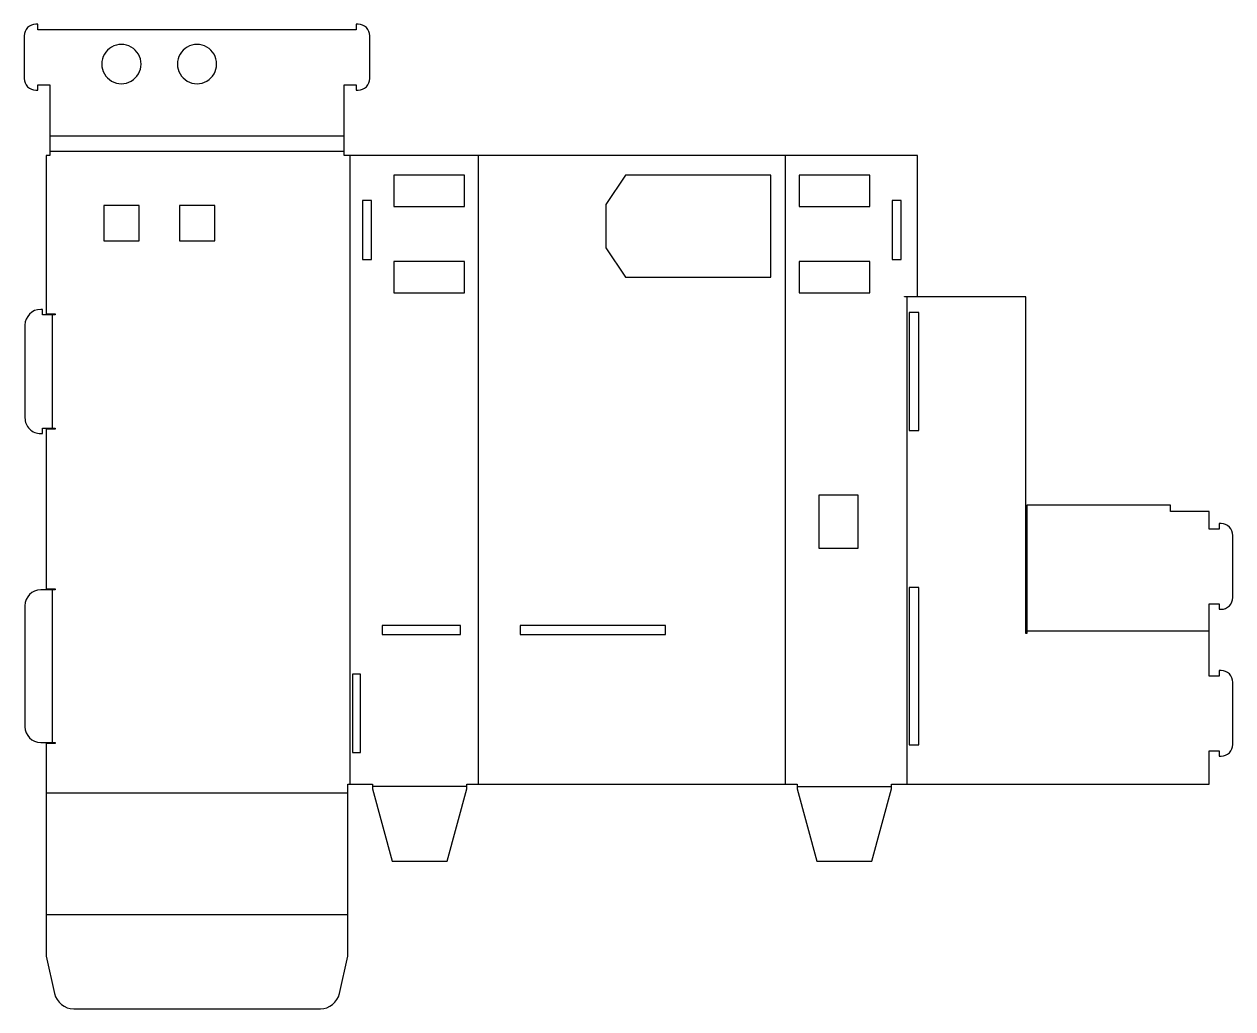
# Model space of a CAD drawing. Extents: x 10 to 318, y 10 to 261.
import ezdxf

# ---------------------------------------------------------------- set-up
doc = ezdxf.new("R2010")
doc.units = 0
doc.layers.get('0').update_dxf_attribs({"linetype": 'CONTINUOUS'})

msp = doc.modelspace()

# ---------------------------------------------------------------- linework, layer by layer
at = {"color": 7}
for points in [[(13.632291, 259.307528), (13.632291, 260.707518), (13.132292, 260.707518)], [(94.632291, 259.307528), (13.632291, 259.307528)], [(95.132292, 260.707518), (94.632291, 260.707518), (94.632291, 259.307528)], [(10.132293, 257.707514), (10.132293, 246.907513)], [(98.132291, 246.907513), (98.132291, 257.707514)], [(13.132292, 243.907508), (13.632291, 243.907508), (13.632291, 245.307525)], [(13.632291, 245.307525), (16.63229, 245.307525), (16.63229, 227.319906), (15.732292, 227.319906), (15.732292, 187.019896)], [(314.307511, 132.213707), (311.807513, 132.213707), (311.807513, 136.713714), (301.907511, 136.713714), (301.907511, 138.313702), (265.407513, 138.313702), (265.407513, 105.619907), (265.107513, 105.619907), (265.107513, 191.319904), (234.213707, 191.319904), (234.213707, 191.419917), (237.513707, 191.419917), (237.513707, 227.319906), (91.632291, 227.319906), (91.632291, 245.307525), (94.632291, 245.307525)], [(94.632291, 245.307525), (94.632291, 243.907508), (95.132292, 243.907508)], [(16.63229, 232.310609), (91.632291, 232.310609)], [(91.632291, 228.316803), (16.63229, 228.316803)], [(93.129195, 67.319909), (93.129195, 227.319906)], [(125.822998, 67.319909), (125.822998, 227.319906)], [(203.816805, 227.319906), (203.816805, 67.319909)], [(234.81061, 191.319904), (234.81061, 67.319909)], [(14.838487, 186.719911), (14.838487, 188.119901), (14.338485, 188.119901)], [(18.032291, 186.719911), (14.838487, 186.719911)], [(15.732292, 187.019896), (18.032291, 187.019896), (18.032291, 186.719911)], [(17.335389, 157.919909), (17.335389, 186.719911)], [(10.338485, 184.119904), (10.338485, 160.519917)], [(14.338485, 156.519893), (14.838487, 156.519893), (14.838487, 157.919909), (18.032291, 157.919909)], [(18.032291, 157.919909), (18.032291, 157.619898), (15.732292, 157.619898)], [(15.732292, 157.619898), (15.732292, 117.019903)], [(314.807513, 133.613697), (314.307511, 133.613697), (314.307511, 132.213707)], [(317.807512, 114.813702), (317.807512, 130.613719)], [(15.732292, 117.019903), (18.032291, 117.019903), (18.032291, 116.719892)], [(18.032291, 116.719892), (14.338485, 116.719892)], [(17.335389, 77.919911), (17.335389, 116.719892)], [(10.338485, 112.719895), (10.338485, 81.919908)], [(311.807513, 94.819907), (311.807513, 113.213713), (314.307511, 113.213713)], [(314.307511, 113.213713), (314.307511, 111.813697), (314.807513, 111.813697)], [(265.407513, 106.31682), (311.807513, 106.31682)], [(314.807513, 96.219896), (314.307511, 96.219896), (314.307511, 94.819907)], [(314.307511, 94.819907), (311.807513, 94.819907)], [(317.807512, 77.419901), (317.807512, 93.219892)], [(14.338485, 77.919911), (18.032291, 77.919911)], [(18.032291, 77.919911), (18.032291, 77.6199), (15.732292, 77.6199)], [(15.732292, 77.6199), (15.732292, 23.532293), (17.857446, 14.039943)], [(90.407135, 14.039943), (92.532293, 23.532293), (92.532293, 67.319909), (98.826098, 67.319909), (98.826098, 66.126109), (103.826096, 47.726111), (117.826097, 47.726111), (122.826097, 66.126109), (122.826097, 67.319909), (206.913708, 67.319909), (206.913708, 66.126109), (211.913708, 47.726111), (225.913707, 47.726111), (230.913707, 66.126109), (230.913707, 67.319909), (311.807513, 67.319909), (311.807513, 75.819913), (314.307511, 75.819913)], [(314.307511, 75.819913), (314.307511, 74.419897), (314.807513, 74.419897)], [(15.732292, 65.122994), (92.532293, 65.122994)], [(122.826097, 66.723009), (98.826098, 66.723009)], [(206.913708, 66.723009), (230.913707, 66.723009)], [(15.732292, 34.129197), (92.532293, 34.129197)], [(22.736662, 10.132285), (85.52792, 10.132285)]]:
    msp.add_lwpolyline(points, dxfattribs=at)
for points in [[(29.88229, 250.557519)], [(49.132292, 250.557519)], [(104.226095, 222.319916), (104.226095, 214.319895), (122.226096, 214.319895), (122.226096, 222.319916)], [(158.219902, 214.819905), (158.219902, 203.819906), (163.219903, 196.319894), (200.219903, 196.319894), (200.219903, 222.319916), (163.219903, 222.319916)], [(225.413708, 214.319895), (225.413708, 222.319916), (207.413707, 222.319916), (207.413707, 214.319895)], [(98.526097, 215.819897), (96.226096, 215.819897), (96.226096, 200.819901), (98.526097, 200.819901)], [(233.413707, 215.819897), (231.113708, 215.819897), (231.113708, 200.819901), (233.413707, 200.819901)], [(30.382292, 214.5699), (30.382292, 205.569913), (39.382293, 205.569913), (39.382293, 214.5699)], [(49.632291, 214.5699), (49.632291, 205.569913), (58.632291, 205.569913), (58.632291, 214.5699)], [(104.226095, 200.319918), (104.226095, 192.319897), (122.226096, 192.319897), (122.226096, 200.319918)], [(225.413708, 192.319897), (225.413708, 200.319918), (207.413707, 200.319918), (207.413707, 192.319897)], [(235.407512, 187.319907), (235.407512, 157.319914), (237.907512, 157.319914), (237.907512, 187.319907)], [(222.413708, 140.819915), (212.413707, 140.819915), (212.413707, 127.319894), (222.413708, 127.319894)], [(235.407512, 117.319914), (235.407512, 77.319915), (237.907512, 77.319915), (237.907512, 117.319914)], [(101.226096, 105.419909), (121.226096, 105.419909), (121.226096, 107.719905), (101.226096, 107.719905)], [(136.419902, 107.719905), (136.419902, 105.419909), (173.419902, 105.419909), (173.419902, 107.719905)], [(95.726097, 95.319916), (93.726098, 95.319916), (93.726098, 75.319903), (95.726097, 75.319903)]]:
    msp.add_lwpolyline(points, close=True, dxfattribs=at)
for points in [[(11.010971, 259.828837), (10.448362, 259.266227), (10.132292, 258.503164), (10.132293, 257.707514)], [(13.132292, 260.707518), (12.336642, 260.707518), (11.57358, 260.391447), (11.010971, 259.828837)], [(97.253614, 259.828837), (96.691005, 260.391447), (95.927942, 260.707518), (95.132292, 260.707518)], [(98.132291, 257.707514), (98.132293, 258.503164), (97.816223, 259.266227), (97.253614, 259.828837)], [(37.382291, 254.887647), (35.835286, 255.780811), (33.929296, 255.780811), (32.382291, 254.887647)], [(56.632292, 254.887647), (55.085287, 255.780811), (53.179297, 255.780811), (51.632292, 254.887647)], [(32.382291, 254.887647), (30.835285, 253.994483), (29.88229, 252.343848), (29.88229, 250.557519)], [(39.882292, 250.557519), (39.882292, 252.343848), (38.929297, 253.994483), (37.382291, 254.887647)], [(51.632292, 254.887647), (50.085286, 253.994483), (49.132292, 252.343848), (49.132292, 250.557519)], [(59.132293, 250.557519), (59.132293, 252.343848), (58.179298, 253.994483), (56.632292, 254.887647)], [(29.88229, 250.557519), (29.88229, 248.771191), (30.835285, 247.120556), (32.382291, 246.227392)], [(37.382291, 246.227392), (38.929297, 247.120556), (39.882292, 248.771191), (39.882292, 250.557519)], [(49.132292, 250.557519), (49.132292, 248.771191), (50.085286, 247.120556), (51.632292, 246.227392)], [(56.632292, 246.227392), (58.179298, 247.120556), (59.132293, 248.771191), (59.132293, 250.557519)], [(10.132293, 246.907513), (10.132292, 246.111863), (10.448362, 245.3488), (11.010971, 244.78619)], [(32.382291, 246.227392), (33.929296, 245.334228), (35.835286, 245.334228), (37.382291, 246.227392)], [(51.632292, 246.227392), (53.179297, 245.334228), (55.085287, 245.334228), (56.632292, 246.227392)], [(97.253614, 244.78619), (97.816223, 245.3488), (98.132293, 246.111863), (98.132291, 246.907513)], [(11.010971, 244.78619), (11.57358, 244.22358), (12.336642, 243.907509), (13.132292, 243.907508)], [(95.132292, 243.907508), (95.927942, 243.907509), (96.691005, 244.22358), (97.253614, 244.78619)], [(14.338485, 188.119901), (12.129347, 188.119901), (10.338487, 186.329042), (10.338485, 184.119904)], [(10.338485, 160.519917), (10.338479, 159.459047), (10.759904, 158.441625), (11.51005, 157.691475)], [(11.51005, 157.691475), (12.260196, 156.941324), (13.277615, 156.519893), (14.338485, 156.519893)], [(317.807512, 130.613719), (317.8075, 132.270564), (316.464358, 133.613697), (314.807513, 133.613697)], [(14.338485, 116.719892), (12.129347, 116.719892), (10.338487, 114.929033), (10.338485, 112.719895)], [(316.928834, 112.692379), (317.491443, 113.254989), (317.807513, 114.018052), (317.807512, 114.813702)], [(314.807513, 111.813697), (315.603163, 111.813697), (316.366225, 112.129769), (316.928834, 112.692379)], [(316.928834, 95.341215), (316.366225, 95.903825), (315.603163, 96.219896), (314.807513, 96.219896)], [(317.807512, 93.219892), (317.807513, 94.015542), (317.491443, 94.778605), (316.928834, 95.341215)], [(10.338485, 81.919908), (10.338487, 79.71077), (12.129347, 77.919911), (14.338485, 77.919911)], [(316.928834, 75.298578), (317.491443, 75.861188), (317.807513, 76.624251), (317.807512, 77.419901)], [(314.807513, 74.419897), (315.603163, 74.419897), (316.366225, 74.735968), (316.928834, 75.298578)], [(17.857446, 14.039943), (18.368781, 11.75594), (20.396121, 10.132287), (22.736662, 10.132285)], [(85.52792, 10.132285), (87.868461, 10.132287), (89.895801, 11.75594), (90.407135, 14.039943)]]:
    msp.add_open_spline(points, degree=3, dxfattribs=at)

doc.saveas('drawing.dxf')
